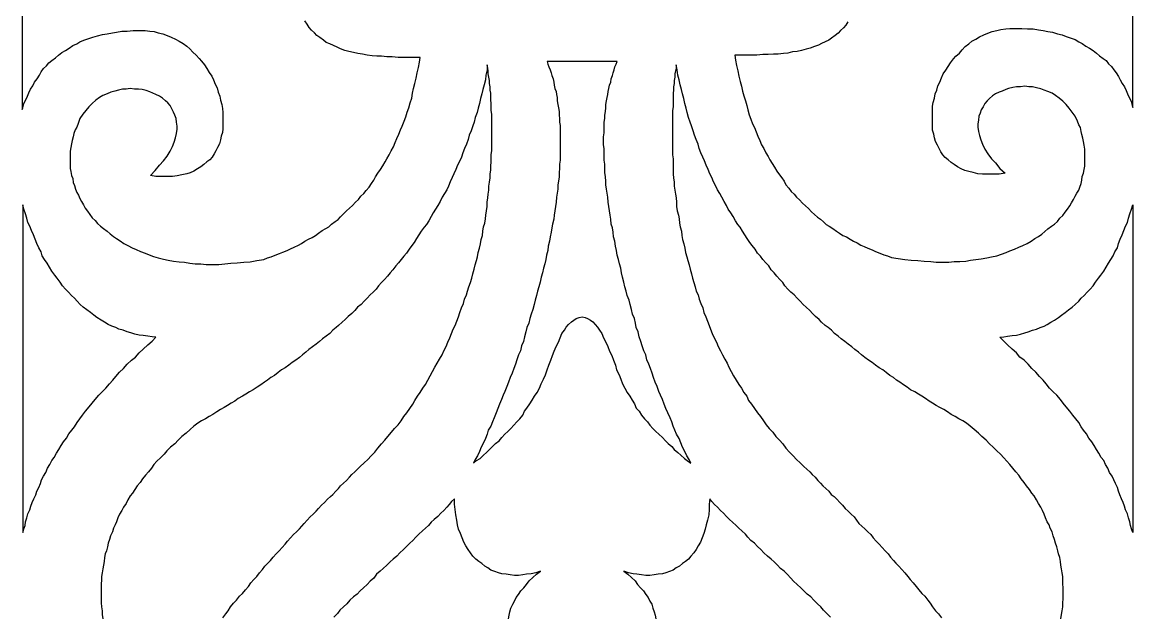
# Model space of a CAD drawing. Extents: x 100 to 710, y -550 to 180.
# Drawn here: x 529.6 to 609.6, y -145.7 to -102.9 of the extents above; entities that cross this region are included whole.
import ezdxf

# ---------------------------------------------------------------- set-up
doc = ezdxf.new("R2010")
doc.units = 0
doc.header["$MEASUREMENT"] = 0
doc.layers.add('LAYER_1', color=18, linetype='CONTINUOUS')

msp = doc.modelspace()

# ---------------------------------------------------------------- linework, layer by layer
at = {"layer": 'LAYER_1'}
for points in [[(529.589, -97.51), (529.589, -109.208), (529.631, -109.077), (529.716, -108.768), (529.845, -108.498), (529.973, -108.228), (530.059, -107.996), (530.187, -107.726), (530.358, -107.494), (530.486, -107.224), (530.658, -106.992), (530.829, -106.722), (530.957, -106.49), (531.128, -106.258), (531.342, -106.065), (531.513, -105.833), (531.727, -105.679), (531.984, -105.486), (532.198, -105.293), (532.455, -105.1), (532.711, -104.945), (532.968, -104.791), (533.225, -104.598), (533.524, -104.482), (533.738, -104.327), (534.038, -104.211), (534.38, -104.096), (534.679, -103.98), (535.022, -103.903), (535.364, -103.787), (535.706, -103.748), (536.091, -103.671), (536.391, -103.632), (536.776, -103.555), (537.161, -103.555), (537.589, -103.516), (538.017, -103.516), (538.445, -103.516), (538.787, -103.555), (539.087, -103.594), (539.386, -103.671), (539.728, -103.748), (540.028, -103.864), (540.327, -103.98), (540.627, -104.134), (540.884, -104.289), (541.183, -104.443), (541.44, -104.636), (541.654, -104.829), (541.868, -105.061), (542.124, -105.293), (542.338, -105.524), (542.509, -105.718), (542.723, -105.988), (542.895, -106.258), (543.066, -106.529), (543.237, -106.799), (543.365, -107.069), (543.494, -107.378), (543.622, -107.648), (543.708, -107.957), (543.836, -108.228), (543.879, -108.537), (543.964, -108.846), (544.007, -109.116), (544.05, -109.425), (544.05, -109.734), (544.05, -110.043), (544.05, -110.313), (544.05, -110.583), (544.007, -110.854), (543.921, -111.124), (543.879, -111.394), (543.793, -111.665), (543.665, -111.935), (543.536, -112.167), (543.408, -112.398), (543.28, -112.63), (543.108, -112.823), (542.895, -112.978), (542.681, -113.171), (542.467, -113.325), (542.21, -113.48), (541.953, -113.634), (541.697, -113.75), (541.44, -113.827), (541.098, -113.904), (540.755, -113.982), (540.413, -114.02), (540.028, -114.02), (539.643, -114.02), (539.215, -114.02), (538.83, -113.943), (539.172, -113.596), (539.472, -113.209), (539.771, -112.9), (540.028, -112.553), (540.242, -112.205), (540.413, -111.858), (540.541, -111.549), (540.627, -111.24), (540.712, -110.931), (540.755, -110.622), (540.755, -110.39), (540.712, -110.12), (540.67, -109.85), (540.584, -109.618), (540.498, -109.386), (540.37, -109.155), (540.242, -108.923), (540.071, -108.73), (539.899, -108.575), (539.686, -108.382), (539.472, -108.228), (539.215, -108.112), (539.001, -108.035), (538.787, -107.919), (538.53, -107.842), (538.231, -107.764), (537.974, -107.726), (537.675, -107.726), (537.375, -107.687), (537.076, -107.726), (536.819, -107.726), (536.519, -107.803), (536.263, -107.88), (535.963, -107.957), (535.706, -108.073), (535.407, -108.189), (535.15, -108.344), (534.893, -108.537), (534.637, -108.768), (534.38, -109), (534.166, -109.27), (533.952, -109.541), (533.738, -109.85), (533.61, -110.197), (533.524, -110.468), (533.396, -110.661), (533.31, -110.931), (533.268, -111.163), (533.182, -111.433), (533.139, -111.665), (533.096, -111.935), (533.054, -112.205), (533.054, -112.437), (533.054, -112.707), (533.054, -112.939), (533.054, -113.171), (533.054, -113.441), (533.096, -113.673), (533.139, -113.943), (533.225, -114.175), (533.268, -114.445), (533.353, -114.677), (533.439, -114.947), (533.524, -115.179), (533.653, -115.372), (533.738, -115.604), (533.867, -115.835), (533.995, -116.067), (534.123, -116.299), (534.294, -116.53), (534.466, -116.762), (534.637, -116.994), (534.851, -117.187), (535.022, -117.419), (535.236, -117.612), (535.45, -117.766), (535.706, -117.959), (535.92, -118.152), (536.177, -118.345), (536.391, -118.5), (536.648, -118.654), (536.904, -118.847), (537.204, -119.002), (537.503, -119.156), (537.803, -119.272), (538.102, -119.427), (538.445, -119.543), (538.744, -119.658), (539.044, -119.774), (539.386, -119.89), (539.771, -119.967), (540.113, -120.045), (540.498, -120.122), (540.884, -120.16), (541.269, -120.199), (541.654, -120.276), (542.039, -120.315), (542.467, -120.315), (542.852, -120.354), (543.322, -120.354), (543.75, -120.354), (544.178, -120.315), (544.606, -120.276), (545.077, -120.238), (545.547, -120.199), (546.018, -120.16), (546.489, -120.083), (547.002, -120.006), (547.259, -119.89), (547.516, -119.813), (547.815, -119.697), (548.115, -119.581), (548.371, -119.465), (548.671, -119.35), (548.927, -119.234), (549.184, -119.118), (549.484, -118.963), (549.698, -118.847), (549.954, -118.693), (550.211, -118.539), (550.468, -118.423), (550.725, -118.268), (550.938, -118.114), (551.195, -117.921), (551.452, -117.766), (551.666, -117.65), (551.88, -117.457), (552.137, -117.264), (552.35, -117.11), (552.522, -116.917), (552.736, -116.724), (552.949, -116.492), (553.163, -116.299), (553.377, -116.106), (553.591, -115.874), (553.805, -115.681), (553.976, -115.449), (554.19, -115.256), (554.361, -115.024), (554.575, -114.793), (554.746, -114.522), (554.918, -114.291), (555.046, -114.059), (555.217, -113.789), (555.388, -113.518), (555.559, -113.248), (555.731, -112.978), (555.859, -112.746), (556.03, -112.476), (556.158, -112.167), (556.33, -111.896), (556.458, -111.587), (556.586, -111.278), (556.715, -110.97), (556.843, -110.661), (556.971, -110.39), (557.1, -110.043), (557.228, -109.734), (557.314, -109.386), (557.442, -109.077), (557.528, -108.73), (557.656, -108.382), (557.699, -108.035), (557.784, -107.687), (557.87, -107.339), (557.956, -106.953), (558.041, -106.567), (558.127, -106.181), (558.212, -105.795), (558.255, -105.447), (557.827, -105.447), (557.485, -105.447), (557.057, -105.447), (556.672, -105.447), (556.244, -105.409), (555.859, -105.409), (555.474, -105.37), (555.132, -105.37), (554.789, -105.331), (554.447, -105.293), (554.105, -105.216), (553.762, -105.177), (553.463, -105.1), (553.121, -105.022), (552.821, -104.945), (552.522, -104.829), (552.265, -104.714), (552.008, -104.598), (551.751, -104.482), (551.495, -104.366), (551.281, -104.211), (551.024, -104.018), (550.81, -103.864), (550.639, -103.671), (550.425, -103.478), (550.254, -103.285), (550.126, -103.053), (549.954, -102.821)], [(589.052, -102.895), (588.924, -103.126), (588.753, -103.319), (588.539, -103.512), (588.367, -103.706), (588.154, -103.86), (587.897, -104.053), (587.683, -104.208), (587.426, -104.323), (587.169, -104.439), (586.956, -104.555), (586.656, -104.671), (586.356, -104.787), (586.057, -104.864), (585.715, -104.941), (585.415, -105.019), (585.073, -105.057), (584.731, -105.134), (584.431, -105.173), (584.046, -105.212), (583.704, -105.212), (583.319, -105.25), (582.934, -105.25), (582.506, -105.289), (582.121, -105.289), (581.736, -105.289), (581.35, -105.289), (580.923, -105.289), (580.965, -105.636), (581.051, -106.023), (581.136, -106.409), (581.222, -106.795), (581.308, -107.181), (581.393, -107.529), (581.479, -107.876), (581.564, -108.224), (581.693, -108.571), (581.778, -108.919), (581.864, -109.228), (581.949, -109.575), (582.078, -109.884), (582.206, -110.232), (582.335, -110.502), (582.463, -110.811), (582.591, -111.12), (582.72, -111.429), (582.848, -111.738), (583.019, -112.008), (583.147, -112.317), (583.319, -112.588), (583.447, -112.819), (583.618, -113.09), (583.789, -113.36), (583.96, -113.63), (584.132, -113.901), (584.303, -114.132), (584.474, -114.364), (584.602, -114.634), (584.816, -114.866), (584.987, -115.098), (585.201, -115.291), (585.372, -115.523), (585.586, -115.716), (585.8, -115.947), (586.014, -116.14), (586.228, -116.333), (586.442, -116.565), (586.656, -116.758), (586.87, -116.951), (587.084, -117.106), (587.298, -117.299), (587.512, -117.492), (587.726, -117.608), (587.982, -117.762), (588.239, -117.955), (588.453, -118.11), (588.71, -118.264), (588.966, -118.38), (589.223, -118.535), (589.48, -118.689), (589.737, -118.805), (589.993, -118.959), (590.25, -119.075), (590.507, -119.191), (590.806, -119.307), (591.063, -119.423), (591.363, -119.539), (591.662, -119.655), (591.919, -119.732), (592.218, -119.848), (592.689, -119.925), (593.16, -120.002), (593.63, -120.041), (594.101, -120.079), (594.572, -120.118), (595.042, -120.157), (595.427, -120.195), (595.855, -120.195), (596.326, -120.195), (596.711, -120.157), (597.139, -120.157), (597.567, -120.118), (597.909, -120.041), (598.294, -120.002), (598.679, -119.964), (599.064, -119.886), (599.406, -119.809), (599.792, -119.732), (600.134, -119.616), (600.476, -119.5), (600.733, -119.384), (601.075, -119.268), (601.375, -119.114), (601.674, -118.998), (601.974, -118.844), (602.273, -118.689), (602.53, -118.496), (602.787, -118.342), (603.043, -118.187), (603.257, -117.994), (603.471, -117.801), (603.728, -117.608), (603.942, -117.453), (604.156, -117.26), (604.327, -117.029), (604.541, -116.836), (604.712, -116.604), (604.883, -116.372), (605.054, -116.14), (605.183, -115.909), (605.311, -115.677), (605.439, -115.445), (605.568, -115.214), (605.696, -115.02), (605.782, -114.789), (605.867, -114.518), (605.91, -114.287), (605.953, -114.016), (606.038, -113.785), (606.081, -113.514), (606.124, -113.283), (606.124, -113.012), (606.124, -112.781), (606.124, -112.549), (606.124, -112.279), (606.124, -112.047), (606.081, -111.777), (606.038, -111.506), (605.996, -111.275), (605.91, -111.004), (605.867, -110.773), (605.824, -110.502), (605.696, -110.309), (605.611, -110.039), (605.439, -109.691), (605.225, -109.382), (605.012, -109.112), (604.798, -108.842), (604.541, -108.61), (604.284, -108.378), (604.027, -108.185), (603.771, -108.031), (603.471, -107.915), (603.214, -107.799), (602.958, -107.722), (602.658, -107.645), (602.359, -107.567), (602.102, -107.567), (601.803, -107.529), (601.503, -107.567), (601.204, -107.567), (600.947, -107.606), (600.647, -107.683), (600.433, -107.76), (600.177, -107.876), (599.963, -107.953), (599.706, -108.069), (599.492, -108.224), (599.278, -108.417), (599.107, -108.571), (598.936, -108.764), (598.807, -108.996), (598.679, -109.228), (598.594, -109.46), (598.508, -109.691), (598.465, -109.962), (598.422, -110.232), (598.422, -110.464), (598.465, -110.773), (598.551, -111.081), (598.636, -111.39), (598.765, -111.699), (598.936, -112.047), (599.15, -112.394), (599.406, -112.742), (599.706, -113.051), (600.005, -113.437), (600.391, -113.785), (599.963, -113.862), (599.535, -113.862), (599.15, -113.862), (598.765, -113.862), (598.422, -113.823), (598.08, -113.746), (597.781, -113.669), (597.481, -113.592), (597.224, -113.476), (596.968, -113.321), (596.711, -113.167), (596.497, -113.012), (596.283, -112.819), (596.069, -112.665), (595.898, -112.472), (595.77, -112.24), (595.641, -112.008), (595.513, -111.777), (595.385, -111.506), (595.299, -111.236), (595.256, -110.966), (595.171, -110.695), (595.171, -110.425), (595.171, -110.155), (595.171, -109.884), (595.171, -109.575), (595.171, -109.266), (595.171, -108.958), (595.213, -108.687), (595.299, -108.378), (595.342, -108.069), (595.47, -107.799), (595.556, -107.49), (595.684, -107.22), (595.812, -106.911), (595.941, -106.64), (596.112, -106.37), (596.283, -106.1), (596.454, -105.83), (596.668, -105.559), (596.839, -105.366), (597.096, -105.134), (597.31, -104.903), (597.524, -104.671), (597.781, -104.478), (597.995, -104.285), (598.294, -104.13), (598.551, -103.976), (598.85, -103.821), (599.15, -103.706), (599.449, -103.59), (599.792, -103.512), (600.091, -103.435), (600.433, -103.397), (600.733, -103.358), (601.161, -103.358), (601.589, -103.358), (602.016, -103.397), (602.402, -103.397), (602.787, -103.474), (603.129, -103.512), (603.471, -103.59), (603.814, -103.628), (604.156, -103.744), (604.498, -103.821), (604.798, -103.937), (605.14, -104.053), (605.439, -104.169), (605.696, -104.323), (605.953, -104.439), (606.21, -104.632), (606.466, -104.787), (606.723, -104.941), (606.98, -105.134), (607.194, -105.327), (607.45, -105.521), (607.664, -105.675), (607.835, -105.907), (608.049, -106.1), (608.221, -106.332), (608.392, -106.563), (608.563, -106.834), (608.691, -107.065), (608.82, -107.336), (608.991, -107.567), (609.119, -107.838), (609.205, -108.069), (609.333, -108.34), (609.461, -108.61), (609.547, -108.919), (609.588, -109.05), (609.588, -97.51)], [(544.04, -145.799), (544.254, -145.528), (544.425, -145.297), (544.597, -145.026), (544.81, -144.756), (545.024, -144.524), (545.238, -144.254), (545.452, -144.061), (545.666, -143.79), (545.88, -143.559), (546.051, -143.288), (546.265, -143.057), (546.479, -142.825), (546.693, -142.555), (546.907, -142.323), (547.078, -142.091), (547.292, -141.86), (547.463, -141.667), (547.677, -141.435), (547.891, -141.203), (548.105, -140.971), (548.319, -140.74), (548.533, -140.508), (548.704, -140.276), (548.918, -140.045), (549.132, -139.813), (549.346, -139.62), (549.56, -139.388), (549.731, -139.195), (549.902, -139.002), (550.116, -138.77), (550.33, -138.539), (550.544, -138.345), (550.758, -138.114), (550.929, -137.921), (551.143, -137.689), (551.357, -137.496), (551.571, -137.264), (551.785, -137.071), (551.956, -136.917), (552.17, -136.685), (552.384, -136.492), (552.512, -136.299), (552.726, -136.106), (552.94, -135.913), (553.154, -135.681), (553.325, -135.488), (553.539, -135.295), (553.753, -135.102), (553.924, -134.908), (554.224, -134.638), (554.48, -134.406), (554.737, -134.136), (554.994, -133.866), (555.208, -133.595), (555.464, -133.287), (555.721, -133.016), (555.935, -132.746), (556.192, -132.437), (556.406, -132.167), (556.662, -131.896), (556.876, -131.626), (557.09, -131.317), (557.304, -131.047), (557.518, -130.738), (557.732, -130.429), (557.86, -130.159), (558.074, -129.85), (558.246, -129.579), (558.459, -129.27), (558.631, -129), (558.802, -128.691), (558.973, -128.382), (559.144, -128.073), (559.315, -127.764), (559.486, -127.455), (559.658, -127.185), (559.829, -126.876), (559.957, -126.567), (560.128, -126.258), (560.257, -125.949), (560.385, -125.64), (560.513, -125.331), (560.642, -125.022), (560.77, -124.752), (560.898, -124.443), (561.027, -124.134), (561.112, -123.825), (561.241, -123.478), (561.369, -123.169), (561.455, -122.86), (561.583, -122.551), (561.668, -122.281), (561.754, -121.972), (561.882, -121.663), (561.968, -121.354), (562.054, -121.045), (562.139, -120.697), (562.225, -120.388), (562.31, -120.079), (562.396, -119.809), (562.439, -119.5), (562.524, -119.191), (562.61, -118.882), (562.653, -118.573), (562.738, -118.264), (562.781, -117.955), (562.824, -117.646), (562.909, -117.376), (562.952, -117.067), (562.995, -116.797), (563.038, -116.488), (563.08, -116.179), (563.08, -115.87), (563.123, -115.561), (563.166, -115.291), (563.209, -115.02), (563.209, -114.712), (563.252, -114.441), (563.294, -114.132), (563.294, -113.862), (563.337, -113.553), (563.337, -113.283), (563.38, -112.974), (563.38, -112.742), (563.38, -112.472), (563.423, -112.163), (563.423, -111.892), (563.423, -111.622), (563.423, -111.352), (563.423, -111.081), (563.423, -110.811), (563.423, -110.541), (563.423, -110.309), (563.423, -110.039), (563.423, -109.769), (563.423, -109.537), (563.38, -109.266), (563.38, -108.996), (563.38, -108.764), (563.337, -108.494), (563.337, -108.262), (563.337, -108.031), (563.294, -107.799), (563.294, -107.567), (563.252, -107.336), (563.252, -107.104), (563.209, -106.872), (563.166, -106.64), (563.166, -106.409), (563.123, -106.216), (563.08, -105.984), (563.08, -106.332), (562.995, -106.718), (562.952, -107.065), (562.867, -107.413), (562.781, -107.76), (562.695, -108.069), (562.61, -108.417), (562.524, -108.764), (562.439, -109.112), (562.353, -109.421), (562.225, -109.769), (562.139, -110.116), (562.054, -110.386), (561.925, -110.734), (561.797, -111.043), (561.711, -111.352), (561.583, -111.699), (561.455, -112.008), (561.326, -112.317), (561.241, -112.626), (561.112, -112.897), (560.941, -113.205), (560.813, -113.514), (560.684, -113.823), (560.556, -114.094), (560.428, -114.403), (560.299, -114.712), (560.171, -114.982), (560, -115.252), (559.829, -115.523), (559.7, -115.831), (559.529, -116.102), (559.358, -116.372), (559.187, -116.642), (559.059, -116.913), (558.887, -117.222), (558.716, -117.492), (558.545, -117.685), (558.331, -117.955), (558.16, -118.226), (557.989, -118.496), (557.818, -118.766), (557.647, -118.998), (557.475, -119.268), (557.261, -119.539), (557.09, -119.77), (556.876, -120.002), (556.705, -120.234), (556.491, -120.466), (556.277, -120.736), (556.106, -120.968), (555.892, -121.199), (555.678, -121.431), (555.464, -121.663), (555.25, -121.894), (555.079, -122.126), (554.865, -122.358), (554.651, -122.551), (554.438, -122.783), (554.224, -123.014), (554.01, -123.246), (553.753, -123.439), (553.539, -123.671), (553.325, -123.902), (553.068, -124.096), (552.854, -124.327), (552.64, -124.52), (552.384, -124.752), (552.213, -124.907), (551.956, -125.1), (551.742, -125.331), (551.485, -125.524), (551.229, -125.718), (551.015, -125.911), (550.758, -126.104), (550.501, -126.297), (550.244, -126.49), (550.03, -126.683), (549.774, -126.876), (549.56, -127.069), (549.303, -127.262), (549.046, -127.417), (548.79, -127.61), (548.533, -127.803), (548.276, -127.957), (548.02, -128.15), (547.763, -128.344), (547.506, -128.498), (547.249, -128.691), (547.035, -128.846), (546.779, -129.039), (546.522, -129.193), (546.222, -129.386), (545.966, -129.541), (545.709, -129.695), (545.452, -129.85), (545.153, -130.004), (544.896, -130.197), (544.639, -130.352), (544.383, -130.506), (544.126, -130.661), (543.869, -130.815), (543.612, -130.969), (543.313, -131.163), (543.056, -131.317), (542.8, -131.472), (542.5, -131.626), (542.243, -131.78), (541.944, -132.012), (541.687, -132.244), (541.388, -132.514), (541.088, -132.746), (540.831, -133.016), (540.575, -133.287), (540.275, -133.518), (540.018, -133.789), (539.804, -134.02), (539.548, -134.291), (539.291, -134.522), (539.077, -134.754), (538.906, -135.024), (538.692, -135.295), (538.478, -135.526), (538.264, -135.797), (538.093, -136.067), (537.879, -136.299), (537.708, -136.569), (537.537, -136.839), (537.366, -137.032), (537.194, -137.303), (537.066, -137.573), (536.895, -137.843), (536.767, -138.075), (536.595, -138.345), (536.467, -138.616), (536.381, -138.886), (536.296, -139.118), (536.168, -139.349), (536.082, -139.62), (535.954, -139.89), (535.868, -140.16), (535.782, -140.431), (535.74, -140.701), (535.654, -140.971), (535.569, -141.203), (535.526, -141.473), (535.483, -141.744), (535.44, -142.014), (535.397, -142.284), (535.355, -142.555), (535.312, -142.825), (535.312, -143.095), (535.269, -143.366), (535.269, -143.636), (535.269, -143.906), (535.269, -144.177), (535.269, -144.447), (535.269, -144.717), (535.312, -145.026), (535.355, -145.297), (535.355, -145.567), (535.397, -145.876)], [(604.413, -145.876), (604.455, -145.567), (604.498, -145.297), (604.541, -145.026), (604.541, -144.717), (604.584, -144.447), (604.584, -144.177), (604.584, -143.906), (604.584, -143.636), (604.541, -143.366), (604.541, -143.095), (604.541, -142.825), (604.498, -142.555), (604.455, -142.284), (604.413, -142.014), (604.37, -141.744), (604.327, -141.473), (604.241, -141.203), (604.199, -140.971), (604.113, -140.701), (604.027, -140.431), (603.942, -140.16), (603.856, -139.89), (603.771, -139.62), (603.642, -139.349), (603.557, -139.118), (603.428, -138.886), (603.3, -138.616), (603.214, -138.345), (603.086, -138.075), (602.958, -137.843), (602.787, -137.573), (602.658, -137.303), (602.487, -137.032), (602.316, -136.839), (602.145, -136.569), (601.931, -136.299), (601.76, -136.067), (601.546, -135.797), (601.375, -135.526), (601.161, -135.295), (600.947, -135.024), (600.733, -134.754), (600.519, -134.522), (600.305, -134.291), (600.048, -134.02), (599.792, -133.789), (599.535, -133.518), (599.278, -133.287), (599.021, -133.016), (598.722, -132.746), (598.465, -132.514), (598.166, -132.244), (597.866, -132.012), (597.609, -131.78), (597.353, -131.626), (597.053, -131.472), (596.796, -131.317), (596.497, -131.163), (596.24, -130.969), (595.984, -130.815), (595.684, -130.661), (595.427, -130.506), (595.171, -130.352), (594.914, -130.197), (594.657, -130.004), (594.4, -129.85), (594.144, -129.695), (593.887, -129.541), (593.587, -129.386), (593.331, -129.193), (593.074, -129.039), (592.817, -128.846), (592.561, -128.691), (592.347, -128.498), (592.09, -128.344), (591.833, -128.15), (591.576, -127.957), (591.32, -127.803), (591.063, -127.61), (590.806, -127.417), (590.55, -127.262), (590.293, -127.069), (590.036, -126.876), (589.822, -126.683), (589.566, -126.49), (589.352, -126.297), (589.095, -126.104), (588.838, -125.911), (588.581, -125.718), (588.367, -125.524), (588.111, -125.331), (587.897, -125.1), (587.64, -124.907), (587.426, -124.752), (587.169, -124.52), (586.998, -124.327), (586.742, -124.096), (586.528, -123.902), (586.314, -123.671), (586.057, -123.439), (585.843, -123.246), (585.629, -123.014), (585.415, -122.783), (585.201, -122.551), (584.945, -122.358), (584.731, -122.126), (584.517, -121.894), (584.388, -121.663), (584.174, -121.431), (583.96, -121.199), (583.746, -120.968), (583.533, -120.736), (583.361, -120.466), (583.147, -120.234), (582.934, -120.002), (582.762, -119.77), (582.548, -119.539), (582.377, -119.268), (582.163, -118.998), (581.992, -118.766), (581.821, -118.496), (581.65, -118.226), (581.479, -117.955), (581.308, -117.685), (581.136, -117.492), (580.965, -117.222), (580.794, -116.913), (580.623, -116.642), (580.452, -116.372), (580.324, -116.102), (580.152, -115.831), (579.981, -115.523), (579.853, -115.252), (579.682, -114.982), (579.553, -114.712), (579.382, -114.403), (579.254, -114.094), (579.126, -113.823), (578.997, -113.514), (578.869, -113.205), (578.74, -112.897), (578.612, -112.626), (578.484, -112.317), (578.355, -112.008), (578.27, -111.699), (578.141, -111.352), (578.013, -111.043), (577.927, -110.734), (577.799, -110.386), (577.714, -110.116), (577.585, -109.769), (577.5, -109.421), (577.414, -109.112), (577.328, -108.764), (577.243, -108.417), (577.157, -108.069), (577.072, -107.76), (576.986, -107.413), (576.901, -107.065), (576.815, -106.718), (576.772, -106.332), (576.687, -105.984), (576.687, -106.216), (576.644, -106.409), (576.601, -106.64), (576.601, -106.872), (576.558, -107.104), (576.558, -107.336), (576.516, -107.567), (576.516, -107.799), (576.473, -108.031), (576.473, -108.262), (576.473, -108.494), (576.473, -108.764), (576.473, -108.996), (576.43, -109.266), (576.43, -109.537), (576.43, -109.769), (576.43, -110.039), (576.43, -110.309), (576.43, -110.541), (576.43, -110.811), (576.43, -111.081), (576.43, -111.352), (576.43, -111.622), (576.43, -111.892), (576.43, -112.163), (576.43, -112.472), (576.473, -112.742), (576.473, -112.974), (576.473, -113.283), (576.473, -113.553), (576.473, -113.862), (576.516, -114.132), (576.558, -114.441), (576.558, -114.712), (576.601, -115.02), (576.644, -115.291), (576.687, -115.561), (576.729, -115.87), (576.729, -116.179), (576.772, -116.488), (576.858, -116.797), (576.901, -117.067), (576.943, -117.376), (576.986, -117.646), (577.072, -117.955), (577.115, -118.264), (577.157, -118.573), (577.243, -118.882), (577.328, -119.191), (577.371, -119.5), (577.457, -119.809), (577.542, -120.079), (577.628, -120.388), (577.714, -120.697), (577.799, -121.045), (577.885, -121.354), (577.97, -121.663), (578.056, -121.972), (578.141, -122.281), (578.27, -122.551), (578.355, -122.86), (578.484, -123.169), (578.612, -123.478), (578.698, -123.825), (578.826, -124.134), (578.954, -124.443), (579.083, -124.752), (579.168, -125.022), (579.297, -125.331), (579.425, -125.64), (579.596, -125.949), (579.725, -126.258), (579.896, -126.567), (580.024, -126.876), (580.195, -127.185), (580.366, -127.455), (580.495, -127.764), (580.666, -128.073), (580.837, -128.382), (581.008, -128.691), (581.222, -129), (581.393, -129.27), (581.564, -129.579), (581.778, -129.85), (581.907, -130.159), (582.121, -130.429), (582.335, -130.738), (582.548, -131.047), (582.762, -131.317), (582.976, -131.626), (583.19, -131.896), (583.404, -132.167), (583.661, -132.437), (583.875, -132.746), (584.132, -133.016), (584.388, -133.287), (584.602, -133.595), (584.859, -133.866), (585.116, -134.136), (585.372, -134.406), (585.629, -134.638), (585.886, -134.908), (586.1, -135.102), (586.314, -135.295), (586.485, -135.488), (586.699, -135.681), (586.913, -135.913), (587.084, -136.106), (587.255, -136.299), (587.469, -136.492), (587.683, -136.685), (587.854, -136.917), (588.068, -137.071), (588.282, -137.264), (588.496, -137.496), (588.667, -137.689), (588.881, -137.921), (589.095, -138.114), (589.309, -138.345), (589.523, -138.539), (589.694, -138.77), (589.865, -139.002), (590.079, -139.195), (590.293, -139.388), (590.507, -139.62), (590.721, -139.813), (590.892, -140.045), (591.106, -140.276), (591.32, -140.508), (591.534, -140.74), (591.748, -140.971), (591.962, -141.203), (592.133, -141.435), (592.347, -141.667), (592.518, -141.86), (592.732, -142.091), (592.946, -142.323), (593.16, -142.555), (593.374, -142.825), (593.545, -143.057), (593.759, -143.288), (593.973, -143.559), (594.186, -143.79), (594.4, -144.061), (594.614, -144.254), (594.828, -144.524), (594.999, -144.756), (595.171, -145.026), (595.385, -145.297), (595.598, -145.528), (595.812, -145.799)], [(564.621, -145.876), (564.664, -145.606), (564.706, -145.374), (564.792, -145.103), (564.92, -144.833), (565.049, -144.601), (565.177, -144.331), (565.348, -144.138), (565.519, -143.868), (565.733, -143.636), (565.904, -143.404), (566.118, -143.134), (566.375, -142.902), (566.632, -142.671), (566.931, -142.439), (566.589, -142.555), (566.247, -142.632), (565.904, -142.671), (565.648, -142.709), (565.348, -142.748), (565.049, -142.748), (564.749, -142.709), (564.45, -142.671), (564.15, -142.632), (563.893, -142.555), (563.637, -142.477), (563.337, -142.362), (563.123, -142.207), (562.909, -142.091), (562.695, -141.898), (562.481, -141.744), (562.268, -141.589), (562.054, -141.358), (561.882, -141.126), (561.711, -140.894), (561.54, -140.624), (561.412, -140.354), (561.283, -140.045), (561.155, -139.736), (561.027, -139.427), (560.941, -139.118), (560.898, -138.77), (560.813, -138.384), (560.77, -137.998), (560.727, -137.612), (560.727, -137.226), (560.513, -137.419), (560.342, -137.65), (560.171, -137.843), (559.957, -138.075), (559.743, -138.268), (559.529, -138.5), (559.272, -138.732), (559.059, -138.925), (558.845, -139.156), (558.631, -139.349), (558.417, -139.543), (558.16, -139.774), (557.946, -140.006), (557.732, -140.238), (557.518, -140.431), (557.261, -140.662), (557.048, -140.894), (556.791, -141.126), (556.577, -141.358), (556.32, -141.589), (556.106, -141.782), (555.849, -142.014), (555.593, -142.246), (555.379, -142.439), (555.122, -142.671), (554.908, -142.941), (554.651, -143.173), (554.438, -143.404), (554.181, -143.636), (553.924, -143.868), (553.71, -144.099), (553.453, -144.293), (553.197, -144.524), (552.983, -144.795), (552.726, -145.026), (552.469, -145.258), (552.298, -145.49), (552.041, -145.76)], [(587.811, -145.76), (587.555, -145.49), (587.298, -145.258), (587.127, -145.026), (586.87, -144.795), (586.613, -144.524), (586.399, -144.293), (586.143, -144.099), (585.886, -143.868), (585.672, -143.636), (585.415, -143.404), (585.158, -143.173), (584.945, -142.941), (584.688, -142.671), (584.474, -142.439), (584.217, -142.246), (584.003, -142.014), (583.746, -141.782), (583.533, -141.589), (583.276, -141.358), (583.019, -141.126), (582.805, -140.894), (582.548, -140.662), (582.335, -140.431), (582.078, -140.238), (581.864, -140.006), (581.693, -139.774), (581.436, -139.543), (581.222, -139.349), (581.008, -139.156), (580.751, -138.925), (580.537, -138.732), (580.324, -138.5), (580.11, -138.268), (579.896, -138.075), (579.682, -137.843), (579.468, -137.65), (579.254, -137.419), (579.126, -137.226), (579.083, -137.612), (579.083, -137.998), (579.04, -138.384), (578.954, -138.77), (578.869, -139.118), (578.783, -139.427), (578.698, -139.736), (578.569, -140.045), (578.441, -140.354), (578.27, -140.624), (578.141, -140.894), (577.97, -141.126), (577.756, -141.358), (577.585, -141.589), (577.371, -141.744), (577.157, -141.898), (576.943, -142.091), (576.687, -142.207), (576.473, -142.362), (576.216, -142.477), (575.959, -142.555), (575.703, -142.632), (575.403, -142.671), (575.104, -142.709), (574.804, -142.748), (574.505, -142.748), (574.205, -142.709), (573.863, -142.671), (573.606, -142.632), (573.264, -142.555), (572.921, -142.439), (573.221, -142.671), (573.478, -142.902), (573.734, -143.134), (573.906, -143.404), (574.119, -143.636), (574.333, -143.868), (574.505, -144.138), (574.676, -144.331), (574.804, -144.601), (574.932, -144.833), (575.018, -145.103), (575.104, -145.374), (575.189, -145.606), (575.232, -145.876)]]:
    msp.add_lwpolyline(points, dxfattribs=at)
for points in [[(569.926, -105.752), (567.402, -105.752), (567.445, -105.945), (567.53, -106.138), (567.616, -106.332), (567.701, -106.563), (567.744, -106.756), (567.83, -106.988), (567.873, -107.22), (567.915, -107.451), (567.958, -107.683), (568.044, -107.915), (568.087, -108.108), (568.129, -108.34), (568.129, -108.571), (568.172, -108.842), (568.215, -109.073), (568.258, -109.344), (568.258, -109.614), (568.3, -109.846), (568.3, -110.116), (568.343, -110.348), (568.343, -110.618), (568.343, -110.888), (568.343, -111.159), (568.343, -111.468), (568.343, -111.738), (568.343, -112.008), (568.343, -112.317), (568.343, -112.588), (568.343, -112.858), (568.3, -113.128), (568.3, -113.437), (568.258, -113.746), (568.258, -114.055), (568.215, -114.364), (568.172, -114.634), (568.172, -114.943), (568.129, -115.214), (568.087, -115.523), (568.044, -115.87), (568.001, -116.179), (567.958, -116.488), (567.915, -116.797), (567.873, -117.106), (567.787, -117.453), (567.744, -117.724), (567.701, -118.033), (567.616, -118.38), (567.573, -118.689), (567.488, -119.037), (567.445, -119.346), (567.359, -119.693), (567.316, -120.002), (567.231, -120.311), (567.145, -120.62), (567.06, -120.968), (566.974, -121.277), (566.888, -121.624), (566.803, -121.972), (566.717, -122.281), (566.632, -122.59), (566.546, -122.937), (566.461, -123.246), (566.375, -123.594), (566.247, -123.941), (566.161, -124.25), (566.076, -124.598), (565.947, -124.907), (565.862, -125.215), (565.776, -125.563), (565.69, -125.911), (565.562, -126.22), (565.477, -126.567), (565.348, -126.876), (565.22, -127.224), (565.134, -127.533), (565.006, -127.841), (564.878, -128.189), (564.749, -128.498), (564.621, -128.846), (564.492, -129.154), (564.364, -129.502), (564.236, -129.772), (564.107, -130.081), (563.979, -130.429), (563.851, -130.738), (563.722, -131.047), (563.594, -131.394), (563.466, -131.703), (563.337, -132.012), (563.166, -132.282), (563.08, -132.591), (562.952, -132.9), (562.824, -133.209), (562.653, -133.518), (562.524, -133.827), (562.396, -134.136), (562.225, -134.406), (562.096, -134.677), (562.31, -134.484), (562.567, -134.329), (562.824, -134.098), (563.038, -133.904), (563.252, -133.673), (563.466, -133.48), (563.679, -133.248), (563.936, -133.055), (564.15, -132.823), (564.364, -132.591), (564.578, -132.398), (564.792, -132.167), (565.006, -131.935), (565.22, -131.703), (565.434, -131.472), (565.648, -131.201), (565.776, -130.931), (565.947, -130.699), (566.161, -130.39), (566.332, -130.12), (566.503, -129.85), (566.675, -129.579), (566.846, -129.27), (566.974, -128.961), (567.145, -128.614), (567.274, -128.305), (567.402, -127.957), (567.53, -127.61), (567.659, -127.262), (567.787, -126.915), (567.915, -126.606), (568.044, -126.258), (568.215, -125.949), (568.343, -125.64), (568.472, -125.331), (568.643, -125.1), (568.771, -124.868), (568.942, -124.675), (569.156, -124.482), (569.327, -124.366), (569.498, -124.25), (569.712, -124.173), (569.926, -124.134), (570.14, -124.173), (570.311, -124.25), (570.525, -124.366), (570.697, -124.482), (570.868, -124.675), (571.039, -124.868), (571.167, -125.1), (571.338, -125.331), (571.467, -125.64), (571.638, -125.949), (571.766, -126.258), (571.895, -126.606), (572.066, -126.915), (572.194, -127.262), (572.322, -127.61), (572.408, -127.957), (572.579, -128.305), (572.707, -128.614), (572.836, -128.961), (573.007, -129.27), (573.178, -129.579), (573.349, -129.85), (573.52, -130.12), (573.692, -130.39), (573.82, -130.699), (574.034, -130.931), (574.205, -131.201), (574.419, -131.472), (574.633, -131.703), (574.804, -131.935), (575.018, -132.167), (575.232, -132.398), (575.446, -132.591), (575.703, -132.823), (575.917, -133.055), (576.13, -133.248), (576.387, -133.48), (576.558, -133.673), (576.815, -133.904), (577.029, -134.098), (577.286, -134.329), (577.5, -134.484), (577.756, -134.677), (577.628, -134.406), (577.457, -134.136), (577.328, -133.827), (577.157, -133.518), (577.029, -133.209), (576.901, -132.9), (576.729, -132.591), (576.601, -132.282), (576.473, -132.012), (576.387, -131.703), (576.259, -131.394), (576.088, -131.047), (575.959, -130.738), (575.831, -130.429), (575.703, -130.081), (575.574, -129.772), (575.446, -129.502), (575.317, -129.154), (575.189, -128.846), (575.061, -128.498), (574.975, -128.189), (574.847, -127.841), (574.718, -127.533), (574.59, -127.224), (574.505, -126.876), (574.376, -126.567), (574.248, -126.22), (574.162, -125.911), (574.034, -125.563), (573.948, -125.215), (573.82, -124.907), (573.777, -124.598), (573.692, -124.25), (573.563, -123.941), (573.478, -123.594), (573.392, -123.246), (573.307, -122.937), (573.178, -122.59), (573.093, -122.281), (573.007, -121.972), (572.921, -121.624), (572.836, -121.277), (572.75, -120.968), (572.707, -120.62), (572.622, -120.311), (572.536, -120.002), (572.451, -119.693), (572.408, -119.346), (572.322, -119.037), (572.28, -118.689), (572.194, -118.38), (572.151, -118.033), (572.108, -117.724), (572.023, -117.453), (571.98, -117.106), (571.937, -116.797), (571.895, -116.488), (571.852, -116.179), (571.809, -115.87), (571.766, -115.523), (571.723, -115.214), (571.681, -114.943), (571.638, -114.634), (571.638, -114.364), (571.595, -114.055), (571.552, -113.746), (571.552, -113.437), (571.552, -113.128), (571.509, -112.858), (571.509, -112.588), (571.509, -112.317), (571.509, -112.008), (571.467, -111.738), (571.467, -111.468), (571.467, -111.159), (571.509, -110.888), (571.509, -110.618), (571.509, -110.348), (571.509, -110.116), (571.552, -109.846), (571.552, -109.614), (571.595, -109.344), (571.638, -109.073), (571.638, -108.842), (571.681, -108.571), (571.723, -108.34), (571.766, -108.108), (571.809, -107.915), (571.852, -107.683), (571.895, -107.451), (571.98, -107.22), (572.023, -106.988), (572.108, -106.756), (572.151, -106.563), (572.237, -106.332), (572.28, -106.138), (572.365, -105.945), (572.451, -105.752)], [(529.622, -139.658), (529.707, -139.388), (529.792, -139.156), (529.835, -138.886), (529.921, -138.616), (530.006, -138.307), (530.135, -138.036), (530.22, -137.766), (530.306, -137.496), (530.434, -137.226), (530.562, -136.955), (530.648, -136.685), (530.776, -136.415), (530.905, -136.144), (530.99, -135.874), (531.119, -135.604), (531.29, -135.333), (531.418, -135.024), (531.589, -134.754), (531.718, -134.484), (531.889, -134.252), (532.06, -133.943), (532.231, -133.673), (532.402, -133.402), (532.573, -133.132), (532.787, -132.862), (532.959, -132.553), (533.172, -132.282), (533.344, -132.051), (533.558, -131.742), (533.729, -131.472), (533.943, -131.201), (534.157, -130.931), (534.413, -130.622), (534.627, -130.352), (534.841, -130.081), (535.098, -129.772), (535.355, -129.541), (535.611, -129.27), (535.868, -128.961), (536.125, -128.691), (536.339, -128.421), (536.595, -128.112), (536.895, -127.841), (537.152, -127.533), (537.451, -127.262), (537.751, -127.031), (538.007, -126.722), (538.307, -126.451), (538.649, -126.142), (538.949, -125.872), (539.205, -125.602), (538.949, -125.563), (538.649, -125.524), (538.307, -125.486), (538.007, -125.447), (537.708, -125.37), (537.408, -125.293), (537.152, -125.215), (536.852, -125.1), (536.553, -125.022), (536.339, -124.907), (536.039, -124.791), (535.782, -124.675), (535.526, -124.52), (535.269, -124.366), (534.97, -124.173), (534.756, -124.018), (534.499, -123.825), (534.242, -123.632), (533.985, -123.439), (533.771, -123.246), (533.558, -123.014), (533.344, -122.783), (533.13, -122.59), (532.916, -122.358), (532.702, -122.126), (532.488, -121.894), (532.317, -121.624), (532.103, -121.354), (531.932, -121.122), (531.718, -120.852), (531.547, -120.543), (531.375, -120.272), (531.204, -120.002), (531.033, -119.732), (530.948, -119.461), (530.776, -119.153), (530.648, -118.844), (530.52, -118.535), (530.391, -118.226), (530.263, -117.917), (530.135, -117.608), (530.006, -117.338), (529.921, -117.029), (529.835, -116.72), (529.707, -116.372), (529.622, -116.065)], [(609.589, -139.658), (609.504, -139.388), (609.419, -139.156), (609.376, -138.886), (609.29, -138.616), (609.205, -138.307), (609.076, -138.036), (608.991, -137.766), (608.905, -137.496), (608.777, -137.226), (608.648, -136.955), (608.563, -136.685), (608.477, -136.415), (608.349, -136.144), (608.221, -135.874), (608.092, -135.604), (607.921, -135.333), (607.793, -135.024), (607.622, -134.754), (607.493, -134.484), (607.322, -134.252), (607.151, -133.943), (606.98, -133.673), (606.809, -133.402), (606.637, -133.132), (606.424, -132.862), (606.252, -132.553), (606.038, -132.282), (605.867, -132.051), (605.696, -131.742), (605.482, -131.472), (605.268, -131.201), (605.054, -130.931), (604.798, -130.622), (604.584, -130.352), (604.37, -130.081), (604.113, -129.772), (603.856, -129.541), (603.6, -129.27), (603.343, -128.961), (603.129, -128.691), (602.872, -128.421), (602.615, -128.112), (602.316, -127.841), (602.059, -127.533), (601.76, -127.262), (601.46, -127.031), (601.204, -126.722), (600.904, -126.451), (600.562, -126.142), (600.305, -125.872), (600.005, -125.602), (600.305, -125.563), (600.562, -125.524), (600.904, -125.486), (601.204, -125.447), (601.503, -125.37), (601.803, -125.293), (602.059, -125.215), (602.359, -125.1), (602.658, -125.022), (602.915, -124.907), (603.214, -124.791), (603.428, -124.675), (603.685, -124.52), (603.942, -124.366), (604.241, -124.173), (604.455, -124.018), (604.712, -123.825), (604.969, -123.632), (605.225, -123.439), (605.439, -123.246), (605.696, -123.014), (605.867, -122.783), (606.081, -122.59), (606.295, -122.358), (606.509, -122.126), (606.723, -121.894), (606.894, -121.624), (607.108, -121.354), (607.279, -121.122), (607.493, -120.852), (607.664, -120.543), (607.835, -120.272), (608.007, -120.002), (608.178, -119.732), (608.306, -119.461), (608.477, -119.153), (608.563, -118.844), (608.691, -118.535), (608.82, -118.226), (608.948, -117.917), (609.076, -117.608), (609.205, -117.338), (609.29, -117.029), (609.376, -116.72), (609.504, -116.372), (609.589, -116.065)]]:
    msp.add_lwpolyline(points, close=True, dxfattribs=at)

doc.saveas('drawing.dxf')
